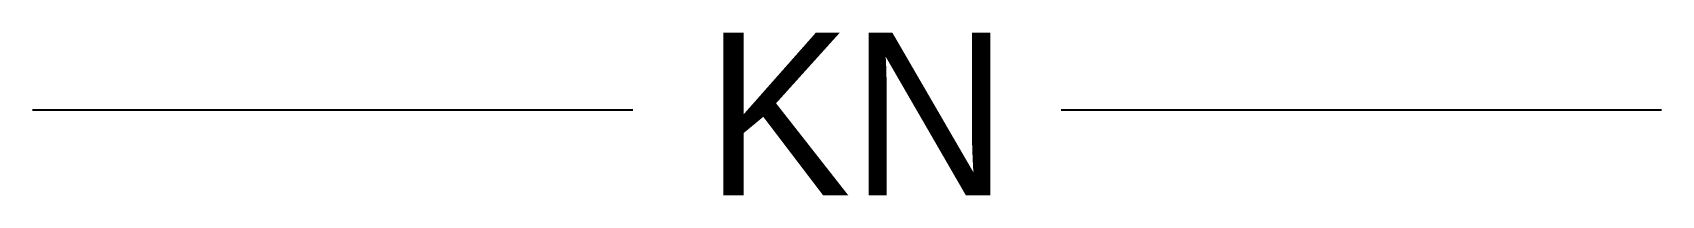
# Model space of a CAD drawing. Header units: metres. Extents: x -41890 to -39046, y -119052 to -118768.
import ezdxf

# ---------------------------------------------------------------- set-up
doc = ezdxf.new("R2010")
doc.units = ezdxf.units.M
doc.layers.add('G', color=3, linetype='Continuous')
doc.layers.add('R', color=3, linetype='Continuous')

msp = doc.modelspace()

# ---------------------------------------------------------------- linework, layer by layer
at = {"layer": 'G'}
for p, q in [((-41890.32, -118902.71), (-40842.33, -118902.71)), ((-40093.75, -118902.71), (-39045.76, -118902.71))]:
    msp.add_line(p, q, dxfattribs=at)

# ---------------------------------------------------------------- texts
at = {"layer": 'R'}
msp.add_text('KN', height=284.46, dxfattribs=at).set_placement((-40715.06, -119052.42))

doc.saveas('drawing.dxf')
